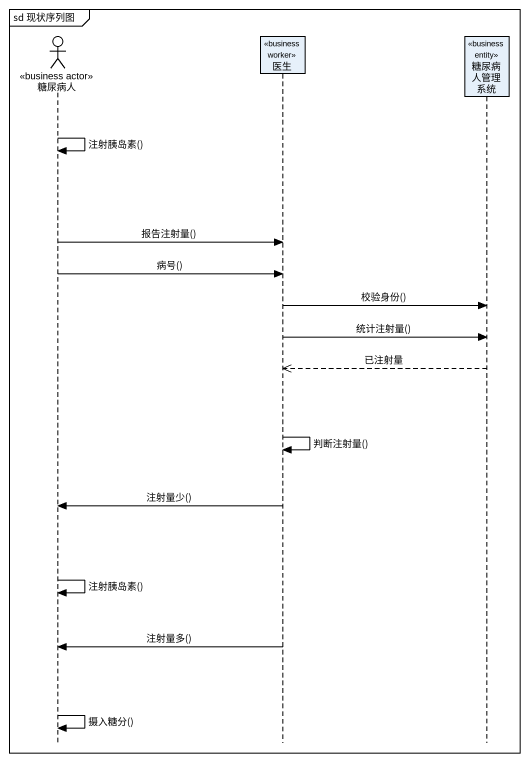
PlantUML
@startuml
mainframe sd 现状序列图
hide footbox
actor 糖尿病人 <<business actor>>
participant 医生 <<business worker>>
participant 糖尿病人管理系统 <<business entity>>

糖尿病人 -> 糖尿病人 : 注射胰岛素()
糖尿病人 -> 医生 : 报告注射量()
糖尿病人 -> 医生 : 病号()
医生 -> 糖尿病人管理系统 : 校验身份()
医生 -> 糖尿病人管理系统 : 统计注射量()
糖尿病人管理系统 -->> 医生 : 已注射量
医生 -> 医生 : 判断注射量()
医生 -> 糖尿病人 : 注射量少()
糖尿病人 -> 糖尿病人 : 注射胰岛素()
医生 -> 糖尿病人 : 注射量多()
糖尿病人 -> 糖尿病人 : 摄入糖分()
@enduml
